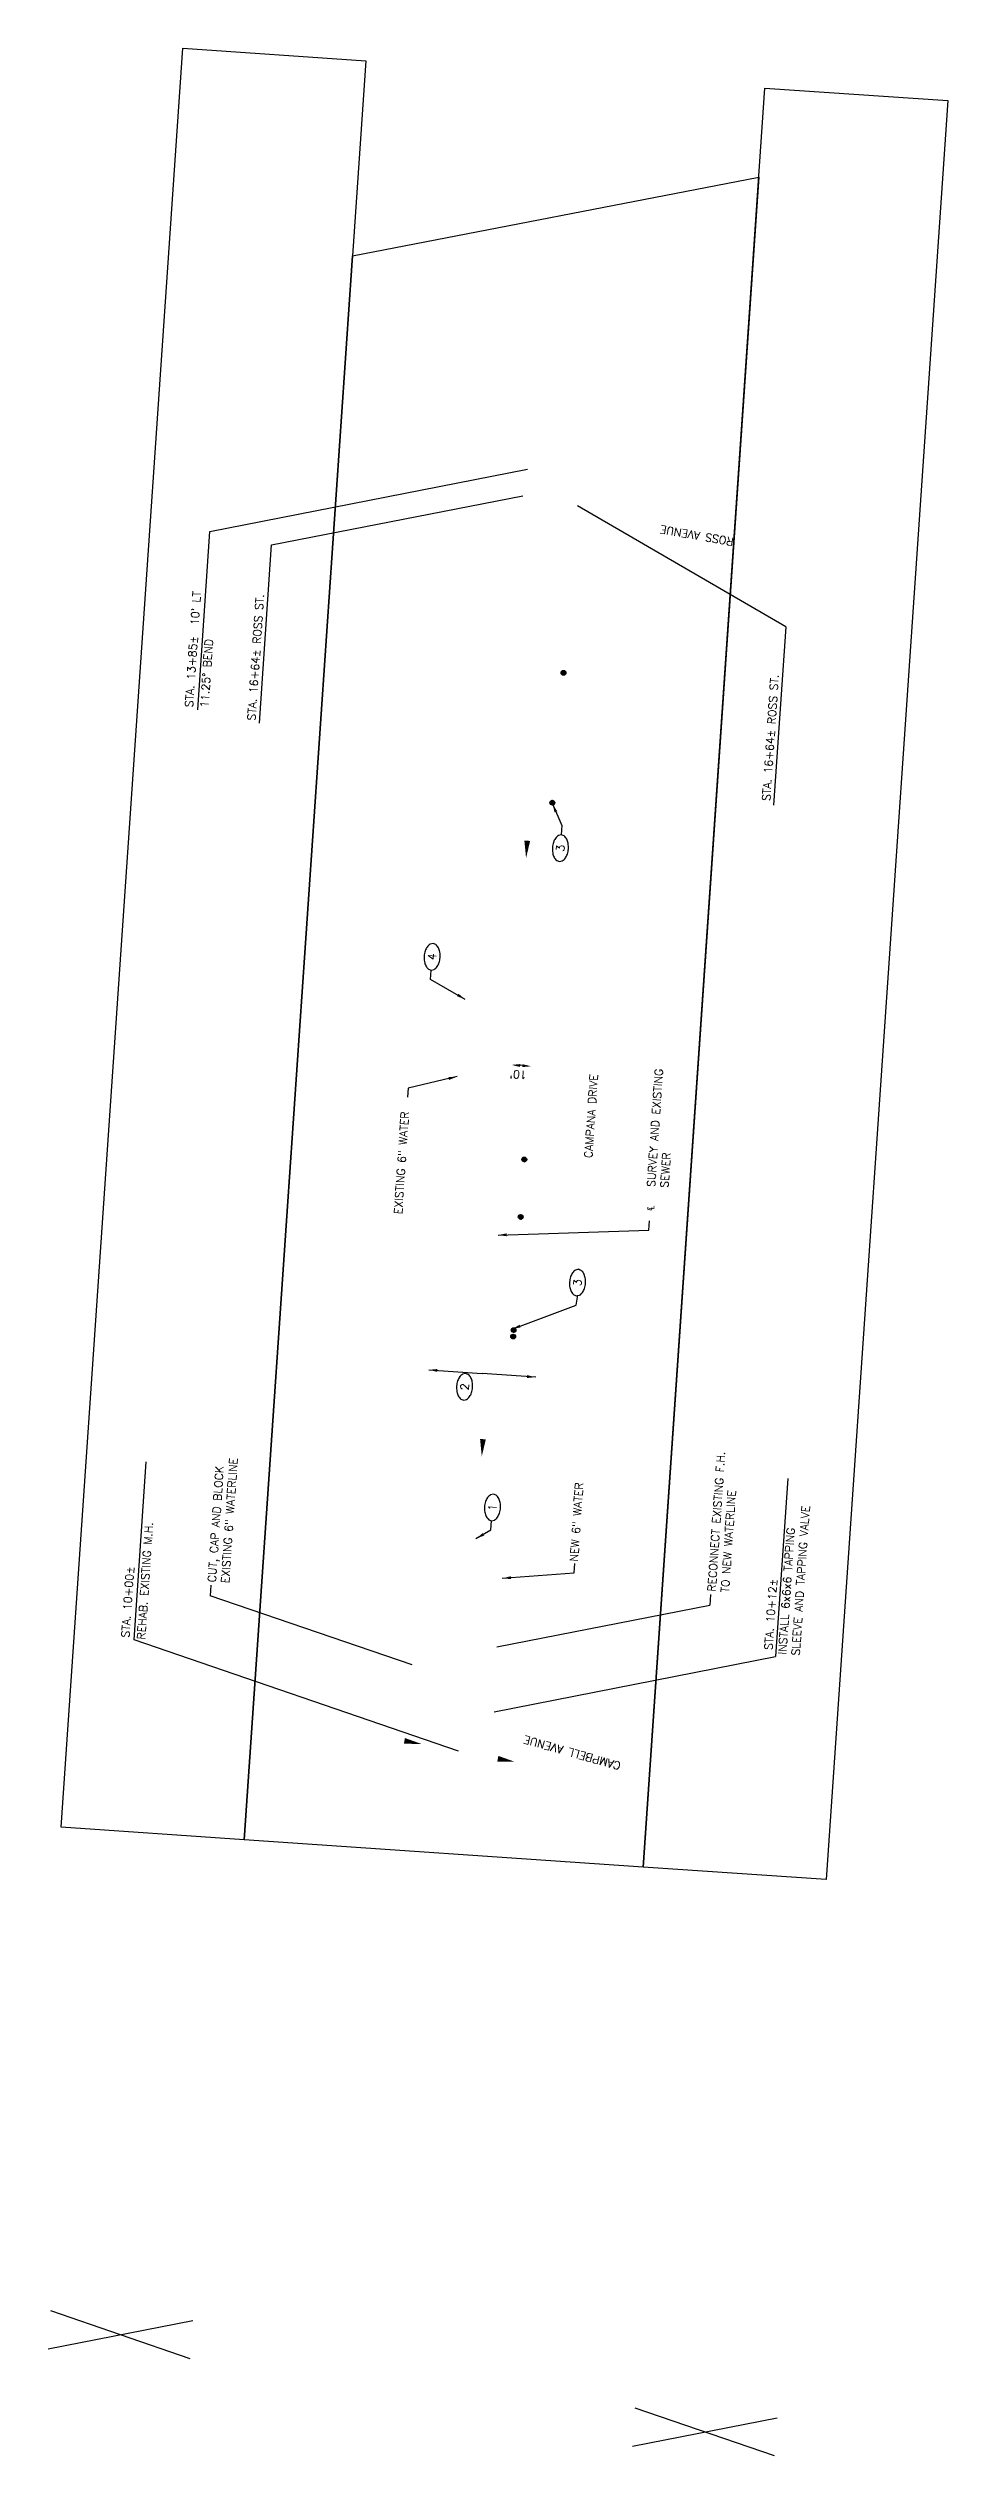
# Model space of a CAD drawing. Extents: x 486141 to 490183, y 333384 to 334983.
# Drawn here: x 486141 to 486411, y 333384 to 334106 of the extents above; entities that cross this region are included whole.
import ezdxf
from ezdxf.enums import TextEntityAlignment as Align

# ---------------------------------------------------------------- set-up
doc = ezdxf.new("R2010")
doc.units = 0
doc.header["$MEASUREMENT"] = 0
doc.set_wipeout_variables(frame=1)
doc.layers.add('G-ANNO-GENL-HEVY', color=3, linetype='Continuous')
doc.layers.add('G-ANNO-PP-TEXT', color=2, linetype='Continuous')
doc.styles.add('12', font='romans.shx', dxfattribs={"height": 6})
doc.styles.add('ROMANS', font='romans.shx')
doc.dimstyles.new('DIMS', dxfattribs={"dimtxt": 0.1, "dimasz": 2.6, "dimexe": 0.13, "dimexo": 0.0625, "dimgap": 0.09, "dimtad": 1, "dimdec": 4, "dimzin": 0, "dimdsep": 46, "dimlunit": 4, "dimtxsty": 'ROMANS', "dimcen": 0, "dimclrd": 256, "dimclre": 256, "dimclrt": 256, "dimazin": 0, "dimtfac": 1, "dimtdec": 4, "dimtofl": 0, "dimtmove": 0, "dimatfit": 3, "dimfxl": 1, "dimtolj": 1, "dimtzin": 0, "dimlwd": -1, "dimlwe": -1, "dimarcsym": 0})

# ---------------------------------------------------------------- blocks, each defined once
blk = doc.blocks.new('ELLNOTE')
blk.add_lwpolyline([(-0.3, -0.06, 0.060974), (-0.22, -0.05, 0.074343), (-0.159, -0.025, 0.106943), (-0.113, 0.018), (-0.1, 0.06), (-0.113, 0.102, 0.106943), (-0.159, 0.145, 0.074343), (-0.22, 0.17, 0.060974), (-0.3, 0.18, 0.060974), (-0.38, 0.17, 0.074343), (-0.441, 0.145, 0.106943), (-0.487, 0.102), (-0.5, 0.06), (-0.487, 0.018, 0.106943), (-0.441, -0.025, 0.074343), (-0.38, -0.05, 0.060974)], format="xyb", close=True)
at = {"style": '12'}
blk.add_attdef('NOTE', text='', height=0.12, dxfattribs=at).set_placement((-0.3, 0.06), align=Align.MIDDLE)

msp = doc.modelspace()

# ---------------------------------------------------------------- hatches: boundary and pattern name
at = {"layer": 'G-ANNO-PP-TEXT'}
h = msp.add_hatch(dxfattribs=at)
h.set_pattern_fill('ANSI31', color=256)
h.set_pattern_definition([(45, (558.00155, -149.24165), (-0.088388347648, 0.088388347648), [])])
h.paths.add_polyline_path([(486294.94, 333918.57, 1), (486296.36, 333918.57, 1)])
h = msp.add_hatch(dxfattribs=at)
h.set_pattern_fill('ANSI31', color=256)
h.set_pattern_definition([(45, (554.64736, -188.19317), (-0.088388347648, 0.088388347648), [])])
h.paths.add_polyline_path([(486291.59, 333879.62, 1), (486293.01, 333879.62, 1)])
h = msp.add_hatch(dxfattribs=at)
h.set_pattern_fill('ANSI31', color=256)
h.set_pattern_definition([(45, (546.24105, -295.21813), (-0.088388347648, 0.088388347648), [])])
h.paths.add_polyline_path([(486283.18, 333772.6, 1), (486284.6, 333772.6, 1)])
h = msp.add_hatch(dxfattribs=at)
h.set_pattern_fill('ANSI31', color=256)
h.set_pattern_definition([(45, (545.15873, -312.47034), (-0.088388347648, 0.088388347648), [])])
h.paths.add_polyline_path([(486282.1, 333755.35, 1), (486283.52, 333755.35, 1)])
h = msp.add_hatch(dxfattribs=at)
h.set_pattern_fill('ANSI31', color=256)
h.set_pattern_definition([(45, (543.03432, -346.38687), (-0.088388347648, 0.088388347648), [])])
h.paths.add_polyline_path([(486279.97, 333721.43, 1), (486281.4, 333721.43, 1)])
h = msp.add_hatch(dxfattribs=at)
h.set_pattern_fill('ANSI31', color=256)
h.set_pattern_definition([(45, (542.90021, -348.34662), (-0.088388347648, 0.088388347648), [])])
h.paths.add_polyline_path([(486279.84, 333719.47, 1), (486281.26, 333719.47, 1)])

# ---------------------------------------------------------------- linework, layer by layer
for p, q in [((486183.7, 333412.88, -2705.3), (486141.84, 333427.22, -2705.3)), ((486141.06, 333415.8, -2705.3), (486184.48, 333424.3, -2705.3)), ((486358.95, 333383.74, -2705.3), (486317.1, 333398.08, -2705.3)), ((486316.31, 333386.65, -2705.3), (486359.73, 333395.16, -2705.3))]:
    msp.add_line(p, q)
for points in [[(486292.41, 333864.53), (486292.83, 333863.27), (486293.62, 333862.31), (486294.44, 333861.99), (486295.3, 333862.19), (486296.21, 333863.04), (486296.8, 333864.23), (486297.11, 333865.82), (486297.02, 333867.43), (486296.6, 333868.69), (486295.81, 333869.65), (486294.99, 333869.97), (486294.13, 333869.76), (486293.21, 333868.92), (486292.62, 333867.73), (486292.32, 333866.14)], [(486253.94, 333831.94), (486254.36, 333830.68), (486255.15, 333829.72), (486255.97, 333829.4), (486256.83, 333829.6), (486257.75, 333830.45), (486258.34, 333831.64), (486258.64, 333833.22), (486258.55, 333834.83), (486258.13, 333836.09), (486257.34, 333837.06), (486256.52, 333837.38), (486255.66, 333837.17), (486254.75, 333836.32), (486254.16, 333835.14), (486253.85, 333833.55)], [(486297.54, 333734.2), (486297.96, 333732.95), (486298.75, 333731.98), (486299.58, 333731.66), (486300.44, 333731.87), (486301.35, 333732.71), (486301.94, 333733.9), (486302.25, 333735.49), (486302.16, 333737.1), (486301.74, 333738.36), (486300.95, 333739.32), (486300.12, 333739.64), (486299.26, 333739.44), (486298.35, 333738.59), (486297.76, 333737.4), (486297.46, 333735.82)], [(486272.05, 333666.78), (486272.47, 333665.52), (486273.26, 333664.55), (486274.08, 333664.23), (486274.94, 333664.44), (486275.86, 333665.29), (486276.44, 333666.48), (486276.75, 333668.06), (486276.66, 333669.67), (486276.24, 333670.93), (486275.45, 333671.9), (486274.63, 333672.22), (486273.77, 333672.01), (486272.86, 333671.16), (486272.27, 333669.97), (486271.96, 333668.39)]]:
    msp.add_lwpolyline(points, close=True)
at = {"elevation": -2705.3}
msp.add_lwpolyline([(486263.68, 333702.96), (486264.1, 333701.7), (486264.89, 333700.74), (486265.71, 333700.42), (486266.57, 333700.62), (486267.49, 333701.47), (486268.08, 333702.66), (486268.38, 333704.24), (486268.3, 333705.86), (486267.87, 333707.11), (486267.09, 333708.08), (486266.26, 333708.4), (486265.4, 333708.19), (486264.49, 333707.35), (486263.9, 333706.16), (486263.59, 333704.57)], close=True, dxfattribs=at)
at = {"layer": 'Defpoints', "elevation": -2705.3}
for points in [[(486236.33, 334102.2), (486199.81, 333568.56), (486144.92, 333572.31), (486181.44, 334105.95)], [(486410.94, 334090.25), (486374.42, 333556.61), (486319.53, 333560.36), (486356.05, 334094)], [(486199.81, 333568.56), (486232.32, 334043.62), (486354.22, 334067.26), (486319.53, 333560.36)]]:
    msp.add_lwpolyline(points, close=True, dxfattribs=at)
at = {"layer": 'G-ANNO-GENL-HEVY'}
for p, q in [((486189.6, 333960.98), (486284.86, 333979.64)), ((486208.09, 333956.93), (486283.42, 333971.68)), ((486362.29, 333932.33), (486299.81, 333968.68)), ((486185.94, 333907.51), (486189.6, 333960.98)), ((486204.43, 333903.46), (486208.09, 333956.93)), ((486362.29, 333932.33), (486358.63, 333878.86)), ((486166.83, 333628.46), (486170.49, 333681.92)), ((486362.94, 333676.94, 4807.5), (486359.28, 333623.48, 4807.5)), ((486189.86, 333644.87), (486189.64, 333641.73)), ((486250.23, 333620.97), (486189.64, 333641.73)), ((486275.62, 333626.39), (486339.56, 333638.92)), ((486339.78, 333642.06), (486339.56, 333638.92)), ((486264.12, 333595.12), (486166.83, 333628.46)), ((486274.87, 333606.94, 4807.5), (486359.28, 333623.48, 4807.5))]:
    msp.add_line(p, q, dxfattribs=at)
msp.add_lwpolyline([(486283.34, 333800.74), (486280.93, 333800.91)], dxfattribs=at)
for points in [[(486285.64, 333868.15), (486284.42, 333863.02), (486283.91, 333868.27)], [(486282.63, 333800.35), (486280.07, 333800.96), (486282.69, 333801.22)], [(486283.36, 333801.17), (486285.93, 333800.56), (486283.31, 333800.31)], [(486272.35, 333688.64), (486271.13, 333683.51), (486270.62, 333688.76)], [(486248.07, 333599.05), (486253.04, 333597.28), (486247.77, 333597.34)], [(486276.1, 333593.69), (486281.07, 333591.92), (486275.79, 333591.98)]]:
    msp.add_solid(points, dxfattribs=at)
at = {"layer": 'G-ANNO-PP-TEXT'}
for centre in [(486295.65, 333918.57), (486292.3, 333879.62), (486283.89, 333772.6), (486282.81, 333755.35), (486280.68, 333721.43), (486280.55, 333719.47)]:
    msp.add_circle(centre, 0.713, dxfattribs=at)

# ---------------------------------------------------------------- texts
at = {"layer": 'G-ANNO-GENL-HEVY', "style": '12'}
for s, rotation, p in [('ROSS AVENUE', 170.09461, (486346.82, 333959.02)), ('STA. 16+64%%P ROSS ST.', 86.084, (486357.62, 333880.09)), ('CAMPANA DRIVE', 86.084, (486304.26, 333772.95)), ('REHAB. EXISTING M.H.', 86.084, (486170.13, 333628.53)), ('CAMPBELL AVENUE', 164.29097, (486313.01, 333591.73))]:
    msp.add_text(s, height=2.4, rotation=rotation, dxfattribs=at).set_placement(p)
at = {"layer": 'G-ANNO-GENL-HEVY', "char_height": 2.4, "attachment_point": 1, "style": '12'}
for s, insert, width, rotation in [("STA. 13+85%%P  10' LT", (486182.09, 333908.35), 46.9472, 86.084), ('STA. 16+64%%P ROSS ST.', (486200.82, 333904.36), 45.847, 86.084), ('11.25%%D BEND', (486186.7, 333908.2), 53.9872, 86.084), ("10'", (486284.53, 333796.7, 2404.71), 53.9872, 176.085), ('\\pi-7.2,l9.6,t9.6;℄^ISURVEY AND EXISTING SEWER', (486320.03, 333754.9), 53.9872, 86.084), ('EXISTING 6" WATER', (486244.79, 333756.27), 53.9872, 86.084), ('CUT, CAP AND BLOCK EXISTING 6" WATERLINE', (486188.93, 333645.87), 49.5438, 86.084), ('RECONNECT EXISTING F.H. TO NEW WATERLINE', (486338.85, 333643.06), 49.5438, 86.084), ('NEW 6" WATER', (486297.56, 333652.08), 53.9872, 86.084), ('INSTALL 6x6x6 TAPPING SLEEVE AND TAPPING VALVE', (486360.04, 333624.16, 4807.5), 53.9872, 86.084), ('STA. 10+00%%P', (486162.99, 333629.29), 46.9472, 86.084), ('STA. 10+12%%P', (486355.9, 333625.58, 4807.5), 28.4452, 86.084)]:
    msp.add_mtext(s, dxfattribs=dict(at, insert=insert, width=width, rotation=rotation))

# ---------------------------------------------------------------- leaders
at = {"layer": 'G-ANNO-GENL-HEVY'}
for points in [[(486263.73, 333797.45), (486249.05, 333794.02), (486248.86, 333791.25)], [(486276.01, 333749.91), (486321.28, 333751.44), (486321.47, 333754.21)], [(486255.22, 333709.5, -2705.3), (486271.26, 333708.4, -2705.3)], [(486287.3, 333707.3, -2705.3), (486271.26, 333708.4, -2705.3)], [(486277.28, 333646.96), (486298.81, 333648.61), (486299, 333651.38)]]:
    msp.add_leader(points, dimstyle='DIMS', dxfattribs=at)

# ---------------------------------------------------------------- next in the draw order: wipeouts: each hides what was drawn before it
for points in [[(486292.41, 333864.53), (486292.83, 333863.27), (486293.62, 333862.31), (486294.44, 333861.99), (486295.3, 333862.19), (486296.21, 333863.04), (486296.8, 333864.23), (486297.11, 333865.82), (486297.02, 333867.43), (486296.6, 333868.69), (486295.81, 333869.65), (486294.99, 333869.97), (486294.13, 333869.76), (486293.21, 333868.92), (486292.62, 333867.73), (486292.32, 333866.14)], [(486253.94, 333831.94), (486254.36, 333830.68), (486255.15, 333829.72), (486255.97, 333829.4), (486256.83, 333829.6), (486257.75, 333830.45), (486258.34, 333831.64), (486258.64, 333833.22), (486258.55, 333834.83), (486258.13, 333836.09), (486257.34, 333837.06), (486256.52, 333837.38), (486255.66, 333837.17), (486254.75, 333836.32), (486254.16, 333835.14), (486253.85, 333833.55)], [(486297.54, 333734.2), (486297.96, 333732.95), (486298.75, 333731.98), (486299.58, 333731.66), (486300.44, 333731.87), (486301.35, 333732.71), (486301.94, 333733.9), (486302.25, 333735.49), (486302.16, 333737.1), (486301.74, 333738.36), (486300.95, 333739.32), (486300.12, 333739.64), (486299.26, 333739.44), (486298.35, 333738.59), (486297.76, 333737.4), (486297.46, 333735.82)], [(486272.05, 333666.78), (486272.47, 333665.52), (486273.26, 333664.55), (486274.08, 333664.23), (486274.94, 333664.44), (486275.86, 333665.29), (486276.44, 333666.48), (486276.75, 333668.06), (486276.66, 333669.67), (486276.24, 333670.93), (486275.45, 333671.9), (486274.63, 333672.22), (486273.77, 333672.01), (486272.86, 333671.16), (486272.27, 333669.97), (486271.96, 333668.39)]]:
    msp.add_wipeout(points)
msp.add_wipeout([(486263.68, 333702.96), (486264.1, 333701.7), (486264.89, 333700.74), (486265.71, 333700.42), (486266.57, 333700.62), (486267.49, 333701.47), (486268.08, 333702.66), (486268.38, 333704.24), (486268.3, 333705.86), (486267.87, 333707.11), (486267.09, 333708.08), (486266.26, 333708.4), (486265.4, 333708.19), (486264.49, 333707.35), (486263.9, 333706.16), (486263.59, 333704.57)]).translate(0, 0, -2705.3)

# ---------------------------------------------------------------- next in the draw order: block references
at = {"layer": 'G-ANNO-GENL-HEVY', "rotation": 86.08399999999999}
for p, xscale, yscale, zscale, values in [((486296.32, 333871.88), 19.99999999999999, 19.99999999999999, 19.99999999999999, {'NOTE': '3'}), ((486257.85, 333839.29), 19.99999999999999, 19.99999999999999, 19.99999999999999, {'NOTE': '4'}), ((486301.46, 333741.56), 19.99999999999997, 19.99999999999997, 19.99999999999997, {'NOTE': '3'}), ((486267.59, 333710.31, -2705.3), 19.99999999999998, 19.99999999999998, 19.99999999999998, {'NOTE': '2'}), ((486275.96, 333674.13), 19.99999999999999, 19.99999999999999, 19.99999999999999, {'NOTE': '1'})]:
    msp.add_blockref('ELLNOTE', p, dxfattribs=dict(at, xscale=xscale, yscale=yscale, zscale=zscale)).add_auto_attribs(values)

# ---------------------------------------------------------------- next in the draw order: leaders
at = {"layer": 'G-ANNO-GENL-HEVY'}
for points in [[(486292.33, 333879.27), (486295.18, 333872.74), (486294.99, 333869.97)], [(486266.2, 333820.62), (486255.78, 333826.62), (486255.97, 333829.4)], [(486280.21, 333721.72), (486299.48, 333728.91), (486299.94, 333731.9)], [(486269.4, 333658.86), (486273.89, 333661.46), (486274.08, 333664.23)]]:
    msp.add_leader(points, dimstyle='DIMS', dxfattribs=at)

doc.saveas('drawing.dxf')
